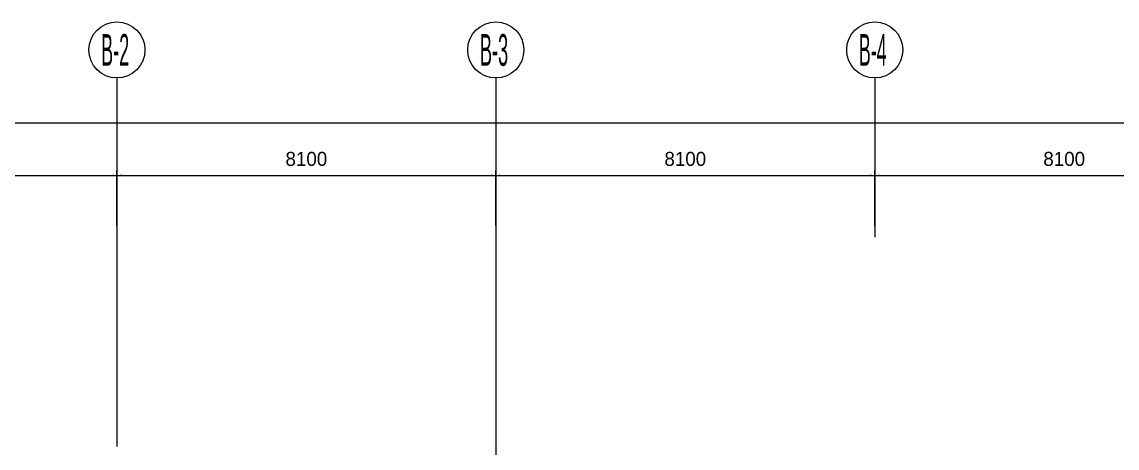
# Model space of a CAD drawing. Extents: x 387171 to 699106, y 11966 to 245688.
# Drawn here: x 498327 to 521739, y 234398 to 243519 of the extents above; entities that cross this region are included whole.
import ezdxf

# ---------------------------------------------------------------- set-up
doc = ezdxf.new("R2010")
doc.units = 0
doc.header["$LTSCALE"] = 100
doc.header["$MEASUREMENT"] = 0
doc.layers.add('DOTE', color=253, linetype='Continuous')
doc.layers.add('L-AXIS', color=3, linetype='Continuous')
doc.styles.add('tk', font='tk')
doc.dimstyles.get("Standard").update_dxf_attribs({"dimtxt": 300, "dimasz": 100, "dimexe": 100, "dimexo": 250, "dimgap": 100, "dimtad": 0, "dimtoh": 1, "dimdec": 0, "dimdsep": 46, "dimcen": 0.09, "dimclrt": 7, "dimadec": 0, "dimazin": 0, "dimtfac": 1, "dimtdec": 4, "dimtofl": 0, "dimtmove": 0, "dimatfit": 3, "dimfxl": 1, "dimtolj": 1, "dimtzin": 0, "dimarcsym": 0})

# ---------------------------------------------------------------- blocks, each defined once
blk = doc.blocks.new('*D1981')
at = {"layer": 'L-AXIS', "color": 0, "linetype": 'ByBlock', "lineweight": -2}
for p, q in [((494858, 239398), (494858, 241456)), ((656958, 239398), (656958, 241456)), ((494858, 241356), (656958, 241356))]:
    blk.add_line(p, q, dxfattribs=at)
for points in [[(494858, 241356), (494958, 241372), (494958, 241339)], [(656958, 241356), (656858, 241339), (656858, 241372)]]:
    blk.add_solid(points, dxfattribs=at)
at = {"layer": 'L-AXIS', "color": 7, "linetype": 'Continuous', "lineweight": -2, "insert": (548151, 241706), "char_height": 300, "width": 1106.67, "attachment_point": 5, "style": 'tk'}
blk.add_mtext('162100', dxfattribs=at)
blk = doc.blocks.new('*D1409')
at = {"layer": 'L-AXIS', "color": 0, "linetype": 'ByBlock', "lineweight": -2}
for p, q in [((500358, 239163), (500358, 240335)), ((500358, 240235), (508458, 240235)), ((508458, 239163), (508458, 240335))]:
    blk.add_line(p, q, dxfattribs=at)
for points in [[(500358, 240235), (500458, 240251), (500458, 240218)], [(508458, 240235), (508358, 240218), (508358, 240251)]]:
    blk.add_solid(points, dxfattribs=at)
at = {"layer": 'L-AXIS', "color": 7, "linetype": 'Continuous', "lineweight": -2, "insert": (504408, 240585), "char_height": 300, "width": 775, "attachment_point": 5, "style": 'tk'}
blk.add_mtext('8100', dxfattribs=at)
blk = doc.blocks.new('_AXISO')
blk.add_circle((0, 0), 0.5)
blk = doc.blocks.new('*D847')
at = {"layer": 'L-AXIS', "color": 0, "linetype": 'ByBlock', "lineweight": -2}
for p, q in [((494858, 239163), (494858, 240335)), ((494858, 240235), (500358, 240235)), ((500358, 239163), (500358, 240335))]:
    blk.add_line(p, q, dxfattribs=at)
for points in [[(494858, 240235), (494958, 240251), (494958, 240218)], [(500358, 240235), (500258, 240218), (500258, 240251)]]:
    blk.add_solid(points, dxfattribs=at)
at = {"layer": 'L-AXIS', "color": 7, "linetype": 'Continuous', "lineweight": -2, "insert": (497608, 240585), "char_height": 300, "width": 780, "attachment_point": 5, "style": 'tk'}
blk.add_mtext('5500', dxfattribs=at)
blk = doc.blocks.new('*D3188')
at = {"layer": 'L-AXIS', "color": 0, "linetype": 'ByBlock', "lineweight": -2}
for p, q in [((516558, 239163), (516558, 240335)), ((516558, 240235), (524658, 240235)), ((524658, 239163), (524658, 240335))]:
    blk.add_line(p, q, dxfattribs=at)
for points in [[(516558, 240235), (516658, 240251), (516658, 240218)], [(524658, 240235), (524558, 240218), (524558, 240251)]]:
    blk.add_solid(points, dxfattribs=at)
at = {"layer": 'L-AXIS', "color": 7, "linetype": 'Continuous', "lineweight": -2, "insert": (520608, 240585), "char_height": 300, "width": 775, "attachment_point": 5, "style": 'tk'}
blk.add_mtext('8100', dxfattribs=at)
blk = doc.blocks.new('*D3072')
at = {"layer": 'L-AXIS', "color": 0, "linetype": 'ByBlock', "lineweight": -2}
for p, q in [((508458, 239163), (508458, 240335)), ((508458, 240235), (516558, 240235)), ((516558, 239163), (516558, 240335))]:
    blk.add_line(p, q, dxfattribs=at)
for points in [[(508458, 240235), (508558, 240251), (508558, 240218)], [(516558, 240235), (516458, 240218), (516458, 240251)]]:
    blk.add_solid(points, dxfattribs=at)
at = {"layer": 'L-AXIS', "color": 7, "linetype": 'Continuous', "lineweight": -2, "insert": (512508, 240585), "char_height": 300, "width": 775, "attachment_point": 5, "style": 'tk'}
blk.add_mtext('8100', dxfattribs=at)

msp = doc.modelspace()

# ---------------------------------------------------------------- linework, layer by layer
at = {"layer": 'DOTE'}
for p, q in [((500358.1, 238913.1), (500358.1, 234431.4)), ((508458.1, 238913.1), (508458.1, 233548.4))]:
    msp.add_line(p, q, dxfattribs=at)
at = {"layer": 'L-AXIS'}
for p, q in [((500358.1, 242318.6), (500358.1, 238913.1)), ((508458.1, 242318.6), (508458.1, 238913.1)), ((516558.1, 242318.6), (516558.1, 238913.1))]:
    msp.add_line(p, q, dxfattribs=at)

# ---------------------------------------------------------------- block references
ref = msp.add_blockref('_AXISO', (500358.1, 242918.6), dxfattribs=dict(at, xscale=1199.999999999997, yscale=1200, rotation=359.9996457873818))
ref.add_attrib('A', 'B-2', (500018.7, 242579.2), dxfattribs={"height": 678.82, "style": 'tk', "width": 0.42623})
ref = msp.add_blockref('_AXISO', (508458.1, 242918.6), dxfattribs=dict(at, xscale=1199.999999999997, yscale=1200, rotation=359.9996457873818))
ref.add_attrib('A', 'B-3', (508118.7, 242579.2), dxfattribs={"height": 678.82, "style": 'tk', "width": 0.42623})
ref = msp.add_blockref('_AXISO', (516558.1, 242918.6), dxfattribs=dict(at, xscale=1199.999999999997, yscale=1200, rotation=359.9996457873818))
ref.add_attrib('A', 'B-4', (516218.7, 242579.2), dxfattribs={"height": 678.82, "style": 'tk', "width": 0.419355})

# ---------------------------------------------------------------- dimensions: what is measured, and where the dimension line sits
for base, p1, p2, picture, middle in [((656958.1, 241355.5), (494858.1, 239148.3), (656958.1, 239148.3), '*D1981', (548150.6, 241705.5)), ((500358.1, 240234.6), (494858.1, 238913.1), (500358.1, 238913.1), '*D847', (497608.1, 240584.6)), ((508458.1, 240234.6), (500358.1, 238913.1), (508458.1, 238913.1), '*D1409', (504408.1, 240584.6)), ((516558.1, 240234.6), (508458.1, 238913.1), (516558.1, 238913.1), '*D3072', (512508.1, 240584.6)), ((524658.1, 240234.6), (516558.1, 238913.1), (524658.1, 238913.1), '*D3188', (520608.1, 240584.6))]:
    dim = msp.add_linear_dim(base=base, p1=p1, p2=p2, dimstyle='Standard', dxfattribs=at)
    dim.commit()
    dim.dimension.update_dxf_attribs({"geometry": picture, "text_midpoint": middle})

doc.saveas('drawing.dxf')
